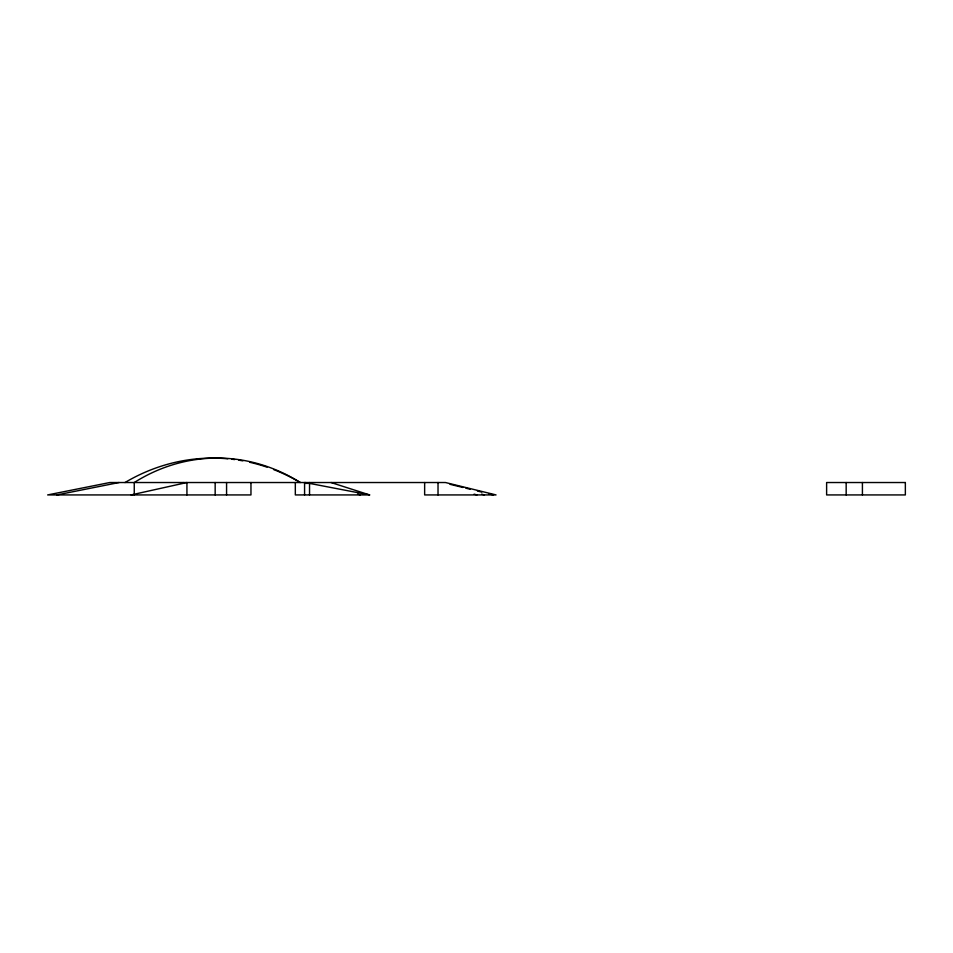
<?xml version="1.0" encoding="UTF-8"?>
<svg xmlns="http://www.w3.org/2000/svg" width="953" height="953" viewBox="0 0 953 953"><rect width="100%" height="100%" fill="white"/><g stroke="black" fill="none" stroke-linecap="round" stroke-linejoin="round"><path stroke-width="1.43" d="M131.085 494.929L186.931 482.528L186.931 494.929M56.906 494.929L119.089 482.528M304.579 483.362L309.534 483.362M305.055 482.528L369.621 494.929L295.323 494.929L295.323 482.528M449.983 484.303L462.979 487.483M465.874 488.198L470.21 489.258M477.429 491.033L481.765 492.093M488.996 493.857L493.332 494.929M481.622 494.154L484.469 494.929M474.094 494.154L476.941 494.929M331.013 482.528L369.621 494.929M357.601 494.035L360.365 494.929M862.417 482.528L862.417 494.929M846.169 482.528L846.169 494.929M438.023 482.528L438.023 494.929M424.645 482.528L424.645 494.929L496.048 494.929L445.48 482.528L109.821 482.528L47.65 494.929L250.961 494.929L250.961 482.528M309.534 482.528L309.534 494.929M304.579 482.528L304.579 494.929M226.576 482.528L226.576 494.929M215.164 482.528L215.164 494.929M183.226 482.528L183.226 483.35M134.254 494.929L134.254 482.528A192.399 170.134 -90 0 1 300.278 482.528A213.281 188.611 90 0 0 273.666 469.579M124.998 482.528A213.281 188.611 90 0 1 227.815 458.798M231.936 459.227A213.281 188.611 90 0 1 234.676 459.572M238.786 460.168A213.281 188.611 90 0 1 242.884 460.871M249.674 462.265A213.281 188.611 90 0 1 267.09 467.184M905.35 482.528L826.62 482.528L826.62 494.929L905.35 494.929L905.35 482.528"/></g></svg>
